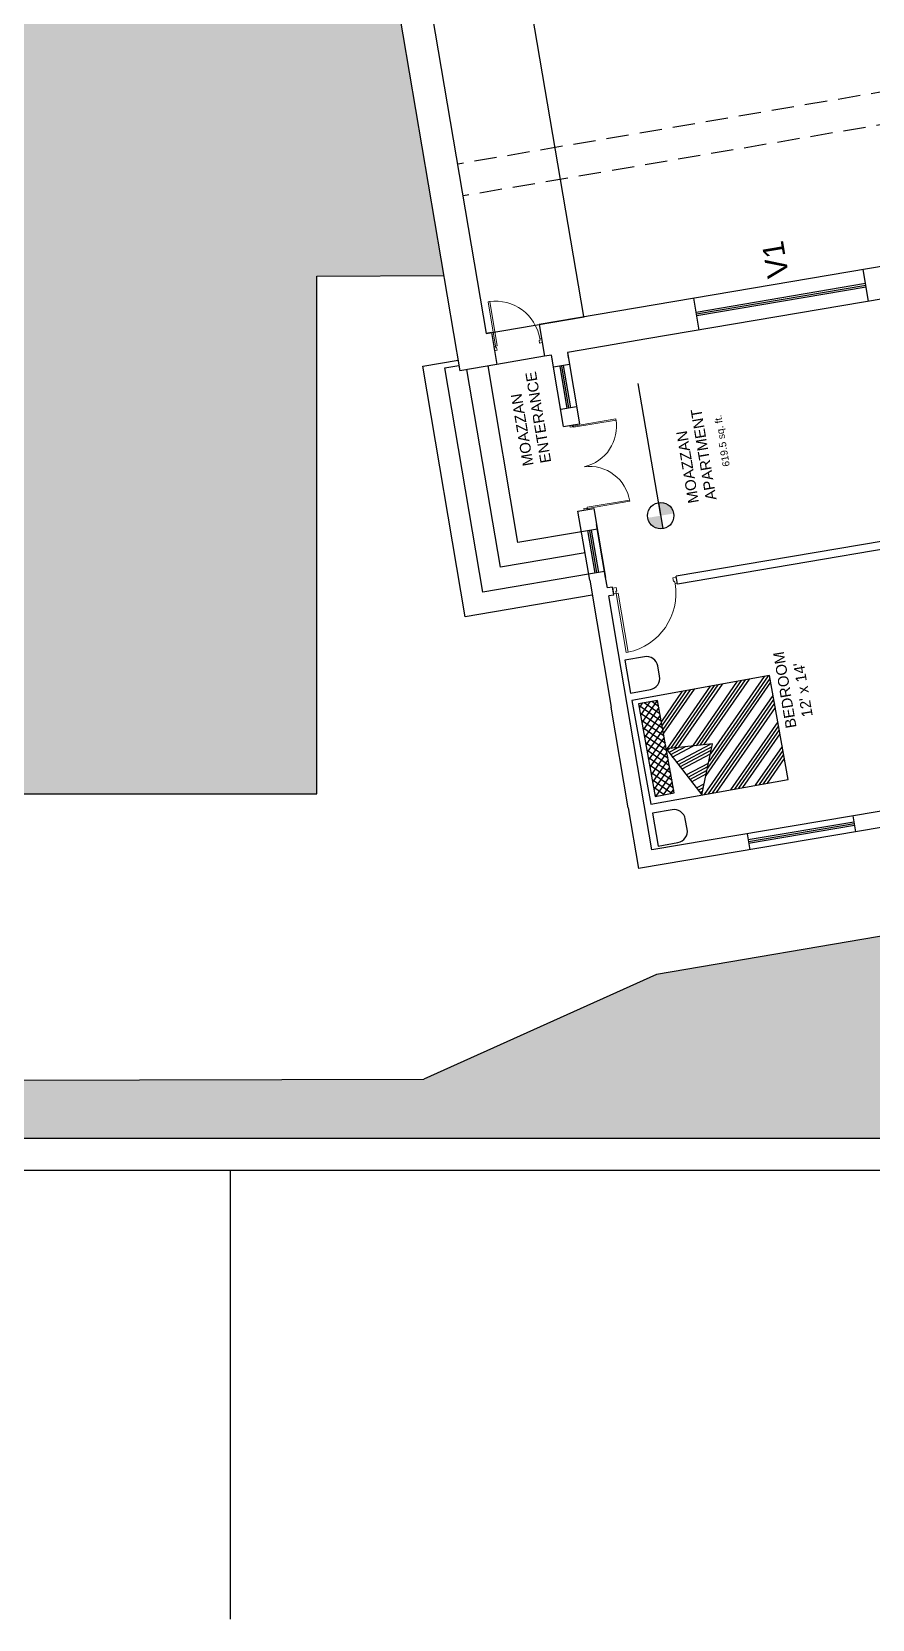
# Model space of a CAD drawing. Header units: inches. Extents: x -6210 to 141093, y -2740 to 21225.
# Drawn here: x 57068 to 57537, y 5282 to 6170 of the extents above; entities that cross this region are included whole.
import ezdxf

# ---------------------------------------------------------------- set-up
doc = ezdxf.new("R2010")
doc.units = ezdxf.units.IN
doc.header["$LTSCALE"] = 100
doc.header["$MEASUREMENT"] = 0
doc.linetypes.add('CENTER', pattern=[2, 1.25, -0.25, 0.25, -0.25])
doc.linetypes.add('HIDDEN2', pattern=[0.1875, 0.125, -0.0625])
for name, color, linetype in [('1text', 6, 'Continuous'), ('beams', 30, 'Continuous'), ('boundary wall', 37, 'Continuous'), ('FIXTURES', 251, 'Continuous'), ('grass', 73, 'Continuous'), ('pavement', 31, 'Continuous'), ('road', 253, 'Continuous'), ('steps', 9, 'Continuous'), ('wal 1', 1, 'CENTER'), ('walls', 1, 'Continuous'), ('windows', 150, 'Continuous')]:
    doc.layers.add(name, color=color, linetype=linetype)
doc.layers.add('DOOR', color=11, linetype='Continuous', lineweight=5)
doc.styles.get("Standard").update_dxf_attribs({"font": 'arial.ttf', "height": 4})
doc.dimstyles.get("Standard").update_dxf_attribs({"dimtxt": 0.18, "dimasz": 0.18, "dimexe": 0.18, "dimexo": 0.0625, "dimgap": 0.09, "dimtad": 0, "dimtih": 1, "dimtoh": 1, "dimdec": 4, "dimzin": 0, "dimdsep": 46, "dimtxsty": 'Standard', "dimcen": 0.09, "dimadec": 0, "dimazin": 0, "dimtfac": 1, "dimtdec": 4, "dimtofl": 0, "dimtmove": 0, "dimatfit": 3, "dimfxl": 1, "dimtolj": 1, "dimtzin": 0, "dimarcsym": 0})
pattern_1 = [(180, (67811.482, -67034.777), (-21.2132034, -21.2132034), [5.625, -36.801407]), (135, (67811.482, -67034.777), (-21.213203, -21.213203), [5.625, -24.375]), (225, (67811.482, -67034.777), (21.213203, -21.213203), [5.625, -24.375])]

# ---------------------------------------------------------------- blocks, each defined once
blk = doc.blocks.new('D1')
for points in [[(1.5, 40.9), (1.5, 1.9), (3, 1.9), (3, 40.9)], [(1.5, 0.4), (2.2, 0.4), (2.2, -1.9), (0, -1.9), (0, 1.9), (1.5, 1.9)], [(42, 1.9), (42, -1.9), (39.8, -1.9), (39.8, 0.4), (40.5, 0.4), (40.5, 1.9)]]:
    blk.add_lwpolyline(points, close=True)
blk.add_arc((1.5, 1.9), 39, 0, 88.1502)
blk = doc.blocks.new('D')
at = {"layer": 'DOOR'}
for p, q in [((73476.8, 10997.4), (73476.8, 10955.3)), ((73478, 10955.3), (73478, 10997.4)), ((73557.4, 10955.3), (73557.4, 10997.4)), ((73558.5, 10997.4), (73558.5, 10955.3)), ((73475.7, 10955.4), (73476.8, 10955.4)), ((73475.7, 10952), (73475.7, 10955.4)), ((73477.4, 10952), (73475.7, 10952)), ((73476.8, 10955.4), (73476.8, 10954.2)), ((73476.8, 10955.3), (73478, 10955.3)), ((73476.8, 10954.2), (73477.4, 10954.2)), ((73477.4, 10954.2), (73477.4, 10952)), ((73558.5, 10955.3), (73557.4, 10955.3)), ((73557.9, 10954.2), (73557.9, 10952)), ((73558.5, 10954.2), (73557.9, 10954.2)), ((73557.9, 10952), (73559.7, 10952)), ((73559.7, 10955.4), (73558.5, 10955.4)), ((73558.5, 10955.4), (73558.5, 10954.2)), ((73559.7, 10952), (73559.7, 10955.4))]:
    blk.add_line(p, q, dxfattribs=at)
for centre, start, end in [((73477.4, 10957.1), 2.7057, 90.8209), ((73557.9, 10957.1), 89.1791, 177.2943)]:
    blk.add_arc(centre, 40.3, start, end, dxfattribs=at)
blk = doc.blocks.new('*X11')
at = {"color": 0}
for p, q in [((668.9, 1093.1), (682.2, 1106.5)), ((668.9, 1098.5), (676.9, 1106.5)), ((668.9, 1103.8), (671.6, 1106.5)), ((683.7, 1092.9), (670.1, 1106.5)), ((674, 1092.9), (687.5, 1106.5)), ((689, 1092.9), (675.4, 1106.5)), ((679.3, 1092.9), (692.8, 1106.5)), ((694.3, 1092.9), (680.7, 1106.5)), ((684.6, 1092.9), (698.1, 1106.5)), ((699.6, 1092.9), (686, 1106.5)), ((689.9, 1092.9), (703.4, 1106.5)), ((704.9, 1092.9), (691.3, 1106.5)), ((695.2, 1092.9), (708.7, 1106.5)), ((710.2, 1092.9), (696.6, 1106.5)), ((700.5, 1092.9), (714.1, 1106.5)), ((715.5, 1092.9), (701.9, 1106.5)), ((705.8, 1092.9), (719.4, 1106.5)), ((720.8, 1092.9), (707.2, 1106.5)), ((711.1, 1092.9), (724.7, 1106.5)), ((726.1, 1092.9), (712.5, 1106.5)), ((716.4, 1092.9), (730, 1106.5)), ((731.4, 1092.9), (717.8, 1106.5)), ((721.7, 1092.9), (734.9, 1106.1)), ((734.9, 1094.7), (723.1, 1106.5)), ((734.9, 1100), (728.4, 1106.5)), ((734.9, 1105.3), (733.7, 1106.5)), ((678.4, 1092.9), (668.9, 1102.4)), ((673.1, 1092.9), (668.9, 1097.1)), ((727, 1092.9), (734.9, 1100.8)), ((732.3, 1092.9), (734.9, 1095.5))]:
    blk.add_line(p, q, dxfattribs=at)
blk = doc.blocks.new('BED')
for p, q in [((-30, -4.1), (36, -4.1)), ((-30, -17.7), (-30, -4.1)), ((36, -4.1), (36, -17.7)), ((-33.3, -44.3), (-6.6, -17.7)), ((-33.3, -38.7), (-12.3, -17.7)), ((-33.3, -41.5), (-9.4, -17.7)), ((-33.3, -35.8), (-15.1, -17.7)), ((-33.3, -55.8), (4.9, -17.7)), ((-33.3, -58.6), (4.8, -20.6)), ((36, -17.7), (-30, -17.7)), ((6.9, -50.3), (4.6, -17.8)), ((4.7, -17.9), (40.8, -36.5)), ((5.4, -18.3), (4.8, -20.2)), ((7.2, -19.2), (5.1, -25.6)), ((9, -20.1), (5.5, -30.9)), ((10.9, -20.8), (5.9, -36.3)), ((-33.3, -61.4), (5, -23.2)), ((-33.3, -64.3), (5.2, -25.9)), ((15, -23.2), (6.8, -48.8)), ((16.8, -24.1), (8.6, -49.6)), ((18.7, -24.9), (11, -48.6)), ((20.4, -26.2), (13.5, -47.6)), ((25, -28.3), (19.6, -45.1)), ((26.8, -29.3), (22, -44.2)), ((28.6, -30.2), (24.4, -43.2)), ((30.4, -31.1), (26.8, -42.2)), ((-33.3, -75.2), (5.9, -36.1)), ((-33.3, -78), (6.1, -38.7)), ((-33.3, -80.9), (6.2, -41.4)), ((-33.3, -83.7), (6.4, -44)), ((-31.3, -98.1), (23.1, -43.7)), ((-28.5, -98.1), (27.9, -41.8)), ((-19.1, -98.1), (40.8, -38.2)), ((-16.3, -98.1), (40.8, -41)), ((-13.5, -98.1), (40.8, -43.9)), ((40.8, -36.5), (6.9, -50.3)), ((35.3, -33.7), (33.5, -39.5)), ((37.1, -34.6), (35.9, -38.5)), ((38.9, -35.5), (38.3, -37.5)), ((-33.3, -97.2), (18.3, -45.7)), ((-33.3, -94.4), (13.5, -47.6)), ((-10.6, -98.1), (40.8, -46.7)), ((-0.2, -98.1), (40.8, -57.1)), ((2.6, -98.1), (40.8, -59.9)), ((5.5, -98.1), (40.8, -62.8)), ((8.3, -98.1), (40.8, -65.6)), ((17.4, -98.1), (40.8, -74.7)), ((20.2, -98.1), (40.8, -77.5)), ((23.1, -98.1), (40.8, -80.4)), ((25.9, -98.1), (40.8, -83.2))]:
    blk.add_line(p, q)
for points in [[(-61.9, -14.1), (-61.9, 0), (-38.5, 0), (-38.5, -14.1, -0.414214), (-46.5, -22.1), (-53.9, -22.1, -0.414214)], [(47.3, -14.1), (47.3, 0), (70.7, 0), (70.7, -14.1, -0.414214), (62.7, -22.1), (55.3, -22.1, -0.414214)]]:
    blk.add_lwpolyline(points, format="xyb", close=True)
blk.add_lwpolyline([(-33.3, -98.1), (-33.3, 0), (40.8, 0), (40.8, -98.1)], close=True)
blk.add_blockref('*X11', (-698.9, -1110.6))
blk = doc.blocks.new('*D18')
at = {"layer": '1text', "color": 0, "lineweight": -2, "transparency": 16777216}
for p, q in [((57108.87, 7255), (57163.53, 7264.27)), ((57163.38, 7264.06), (57267.66, 6649.55)), ((57376.14, 6010.35), (57271.85, 6624.86)), ((57321.69, 6000.93), (57376.34, 6010.2))]:
    blk.add_line(p, q, dxfattribs=at)
at = {"layer": '1text', "color": 0, "transparency": 16777216}
for points in [[(57163.41, 7264.07), (57163.35, 7264.06), (57163.35, 7264.24)], [(57376.17, 6010.35), (57376.11, 6010.34), (57376.17, 6010.17)]]:
    blk.add_solid(points, dxfattribs=at)
at = {"layer": 'Defpoints', "color": 0, "transparency": 16777216}
for p in [(57163.35, 7264.24), (57108.81, 7254.99), (57321.63, 6000.92)]:
    blk.add_point(p, dxfattribs=at)
at = {"layer": '1text', "color": 0, "transparency": 16777216, "insert": (57269.76, 6637.21), "char_height": 48, "attachment_point": 5}
blk.add_mtext("\\A1;{\\H0.5x;106'}", dxfattribs=at)

msp = doc.modelspace()

# ---------------------------------------------------------------- hatches: boundary and pattern name
at = {"layer": '1text'}
h = msp.add_hatch(color=256, dxfattribs=at)
h.dxf.hatch_style = 1
h.paths.add_polyline_path([(57411.8929, 5897.91129, 0.414213562), (57420.40733, 5891.86739), (57419.17207, 5899.14656)])
h.paths.add_polyline_path([(57417.93681, 5906.42572), (57419.17207, 5899.14656), (57426.45124, 5900.38182, 0.414213562)])
at = {"layer": 'grass'}
h = msp.add_hatch(dxfattribs=at)
h.set_pattern_fill('GRASS', color=256, scale=30, angle=90)
h.set_pattern_definition(pattern_1)
h.paths.add_polyline_path([(56956.42769, 7495.10091), (56956.42769, 6811.39278), (56956.42769, 5743.65646), (57226.92788, 5743.65646), (57226.92788, 6033.0032), (57297.86493, 6033.34731), (57210.67666, 6547.13221), (57208.01324, 6562.82721), (57200.08576, 6561.48193, -0.272259251), (57104.94139, 6609.19047, -0.272717566), (57177.6099, 6685.46918), (57186.93267, 6687.05124), (57088.05476, 7269.72109), (57304.50641, 7306.4525), (57272.49315, 7495.10091)])
h = msp.add_hatch(dxfattribs=at)
h.set_pattern_fill('GRASS', color=256, scale=30, angle=90)
h.set_pattern_definition(pattern_1)
h.paths.add_polyline_path([(59260.42769, 5551.39278), (59260.42769, 5594.81984), (58726.50705, 5594.81984, -0.341761162), (58595.7953, 5687.06117), (58595.7953, 5862.78309, 0.410579955), (58513.29134, 5911.021), (58208.2006, 5859.24771, 0.166212942), (58172.31898, 5826.31609), (58172.31898, 5765.72101, -0.212358615), (58138.54093, 5728.75391), (57729.0114, 5659.25757), (57722.98838, 5694.75015), (57416.86487, 5642.8016), (57286.71028, 5584.19995), (56956.42769, 5583.59725), (56956.42769, 5551.39278)])

# ---------------------------------------------------------------- linework, layer by layer
at = {"layer": '1text'}
for p, q in [((57419.17207, 5899.14656), (57406.63392, 5973.03165)), ((57417.93681, 5906.42572), (57420.40733, 5891.86739))]:
    msp.add_line(p, q, dxfattribs=at)
msp.add_circle((57419.17207, 5899.14656), 7.38324, dxfattribs=at)
at = {"layer": 'beams', "linetype": 'HIDDEN2'}
for p, q in [((58011.23355, 6215.72885), (57305.89123, 6095.5937)), ((58014.25582, 6197.98439), (57308.91349, 6077.84924))]:
    msp.add_line(p, q, dxfattribs=at)
at = {"layer": 'boundary wall'}
for p, q in [((56956.42769, 5551.39278), (59260.42769, 5551.39278)), ((56458.42769, 5533.39278), (59698.42769, 5533.39278))]:
    msp.add_line(p, q, dxfattribs=at)
at = {"layer": 'pavement'}
for p, q in [((57226.92788, 6033.0032), (57297.86493, 6033.34731)), ((57226.92788, 5743.65646), (57226.92788, 6033.0032)), ((56956.42769, 5743.65646), (57226.92788, 5743.65646)), ((57722.98838, 5694.75015), (57416.86487, 5642.8016)), ((57416.86487, 5642.8016), (57286.71028, 5584.19995)), ((56956.42769, 5583.59725), (57286.71028, 5584.19995))]:
    msp.add_line(p, q, dxfattribs=at)
at = {"layer": 'road'}
msp.add_line((57178.42769, 5533.39278), (57178.42769, 5282.47987), dxfattribs=at)
at = {"layer": 'steps'}
for p, q in [((57354.2146, 5988.18805), (57327.59516, 5983.67078)), ((57286.15143, 5982.72364), (57305.88732, 5986.07278)), ((57309.92292, 5842.64252), (57286.15143, 5982.72364)), ((57298.48421, 5981.7736), (57306.38924, 5983.11507)), ((57319.74611, 5856.48105), (57298.48421, 5981.7736)), ((57329.56929, 5870.31959), (57310.81699, 5980.82356)), ((57339.39248, 5884.15812), (57322.64785, 5982.83123)), ((57374.88506, 5890.18114), (57339.39248, 5884.15812)), ((57376.89273, 5878.35028), (57329.56929, 5870.31959)), ((57378.90041, 5866.51942), (57319.74611, 5856.48105)), ((57380.90808, 5854.68856), (57309.92292, 5842.64252))]:
    msp.add_line(p, q, dxfattribs=at)
at = {"layer": 'wal 1'}
for p, q in [((57389.34894, 5858.74169), (57388.3451, 5864.65712)), ((57428.55211, 5860.83006), (57427.79924, 5865.26663)), ((57379.47196, 5863.15137), (57391.518, 5792.16621)), ((57393.05953, 5854.80704), (57392.30666, 5859.24361)), ((57395.37196, 5823.24911), (57390.10182, 5854.30512)), ((57400.39114, 5793.67196), (57395.37196, 5823.24911)), ((57401.05445, 5735.96962), (57406.82651, 5701.9559)), ((57414.1939, 5712.3348), (57409.92759, 5737.47538))]:
    msp.add_line(p, q, dxfattribs=at)
at = {"layer": 'walls', "color": 1}
for p, q in [((57210.67666, 6547.13221), (57306.89116, 5980.15735)), ((57228.42295, 6550.14372), (57321.62594, 6000.91515)), ((58027.04096, 6120.62268), (57351.20309, 6005.93434)), ((57680.53136, 6043.56335), (57411.3793, 5997.88878)), ((57351.20309, 6005.93434), (57354.2146, 5988.18805)), ((57324.58365, 6001.41707), (57321.62594, 6000.91515)), ((57324.58365, 6001.41707), (57327.59516, 5983.67078)), ((57411.3793, 5997.88878), (57387.71758, 5993.87344)), ((57358.14043, 5988.85425), (57354.2146, 5988.18805)), ((57387.71758, 5993.87344), (57367.01357, 5990.36001)), ((57327.59516, 5983.67078), (57306.89116, 5980.15735))]:
    msp.add_line(p, q, dxfattribs=at)
at = {"layer": 'walls'}
for p, q in [((57535.37464, 6018.93055), (57532.36313, 6036.67684)), ((57440.72776, 6002.86916), (57437.71625, 6020.61545)), ((57364.91633, 5948.9251), (57358.14043, 5988.85425)), ((57358.64235, 5985.89654), (57358.14043, 5988.85425)), ((57367.01357, 5990.36001), (57367.51549, 5987.40229)), ((57367.01357, 5990.36001), (57373.78947, 5950.43086)), ((57368.14988, 5983.66397), (57359.27673, 5982.15822)), ((57372.16522, 5960.00225), (57363.29208, 5958.4965)), ((57364.91633, 5948.9251), (57373.78947, 5950.43086)), ((57372.94702, 5901.60166), (57381.82016, 5903.10742)), ((57379.47196, 5863.15137), (57372.94702, 5901.60166)), ((57381.82016, 5903.10742), (57388.3451, 5864.65712)), ((57664.41643, 5905.4201), (57427.79924, 5865.26663)), ((57383.7582, 5891.6869), (57374.88506, 5890.18114)), ((57388.3451, 5864.65712), (57383.32592, 5894.23427)), ((57555.73386, 5882.41255), (57428.55211, 5860.83006)), ((57387.77355, 5868.02518), (57378.90041, 5866.51942)), ((57392.30666, 5859.24361), (57389.34894, 5858.74169)), ((57393.05953, 5854.80704), (57390.10182, 5854.30512)), ((57409.92759, 5737.47538), (57400.39114, 5793.67196)), ((57405.41033, 5764.09481), (57400.39114, 5793.67196)), ((57401.05445, 5735.96962), (57391.518, 5792.16621)), ((57712.95001, 5753.90445), (57406.82651, 5701.9559)), ((57579.82594, 5740.44223), (57414.1939, 5712.3348)), ((57526.58707, 5731.4077), (57528.09282, 5722.53455)), ((57467.43277, 5721.36933), (57468.93852, 5712.49618))]:
    msp.add_line(p, q, dxfattribs=at)
at = {"layer": 'windows'}
for p, q in [((57533.70158, 6028.7896), (57439.0547, 6012.72821)), ((57533.86889, 6027.80369), (57439.22201, 6011.7423)), ((57534.03619, 6026.81779), (57439.38931, 6010.7564)), ((57362.7274, 5982.74379), (57366.74275, 5959.08207)), ((57363.71331, 5982.9111), (57367.72865, 5959.24938)), ((57364.69921, 5983.0784), (57368.71456, 5959.41668)), ((57378.33573, 5890.76671), (57382.35107, 5867.10499)), ((57379.32163, 5890.93402), (57383.33698, 5867.2723)), ((57380.30754, 5891.10132), (57384.32288, 5867.4396)), ((57527.17264, 5727.95703), (57468.01834, 5717.91866)), ((57527.33995, 5726.97112), (57468.18565, 5716.93276)), ((57527.50725, 5725.98522), (57468.35295, 5715.94685))]:
    msp.add_line(p, q, dxfattribs=at)

# ---------------------------------------------------------------- block references
at = {"layer": 'DOOR', "extrusion": (1.67306e-17, -9.85905e-17, -1), "xscale": -0.6428571428571862, "yscale": 0.6428571428571862, "zscale": 0.6428571428571862, "rotation": 350.3687724302421}
msp.add_blockref('D1', (-57326.08941, 5992.54393), dxfattribs=at)
at = {"layer": 'DOOR', "extrusion": (-1.67306e-17, 9.85905e-17, -1), "xscale": 0.8571428571428482, "yscale": 0.8571428571428482, "zscale": 0.8571428571428482, "rotation": 170.3687724302422}
msp.add_blockref('D1', (-57392.68309, 5857.02532), dxfattribs=at)
at = {"layer": 'FIXTURES', "xscale": -0.7955268752453349, "yscale": 0.7955268752453349, "zscale": 0.7955268752453349, "rotation": 100.2311260761497}
msp.add_blockref('BED', (57407.82418, 5769.88005), dxfattribs=at)
at = {"layer": 'walls', "xscale": -0.571428571370671, "yscale": 0.5714285713706709, "zscale": 0.5714285713706709, "rotation": 279.6312275697578}
msp.add_blockref('D', (58230.89772, -36539.15812), dxfattribs=at)

# ---------------------------------------------------------------- texts
at = {"layer": '1text', "attachment_point": 1, "rotation": 99.63122757}
for s, width, insert, char_height in [('V1', 39.400908, (57479.045, 6031.1435), 12), ('MOAZZAN \\PENTERANCE', 71.1211089, (57342.22714, 5926.40917), 6), ('MOAZZAN APARTMENT', 71.1211089, (57434.67476, 5905.60784), 6), ('619.5 sq. ft.', 71.1211089, (57453.91099, 5926.227), 4), ("BEDROOM \\P  12' x 14'", 142.3037375, (57489.24206, 5779.90928), 6)]:
    msp.add_mtext_dynamic_manual_height_columns(s, width=width, gutter_width=240, heights=[0], dxfattribs=dict(at, insert=insert, char_height=char_height))

# ---------------------------------------------------------------- dimensions: what is measured, and where the dimension line sits
at = {"layer": '1text'}
dim = msp.add_aligned_dim(p1=(57321.62594, 6000.91515), p2=(57108.81256, 7254.98631), distance=-55.31953, text='{\\H0.5x;<>}', dimstyle='Standard', override={"dimtxt": 48, "dimlunit": 4}, dxfattribs=at)
dim.commit()
dim.dimension.update_dxf_attribs({"geometry": '*D18', "text_midpoint": (57269.75905, 6637.20603)})

doc.saveas('drawing.dxf')
